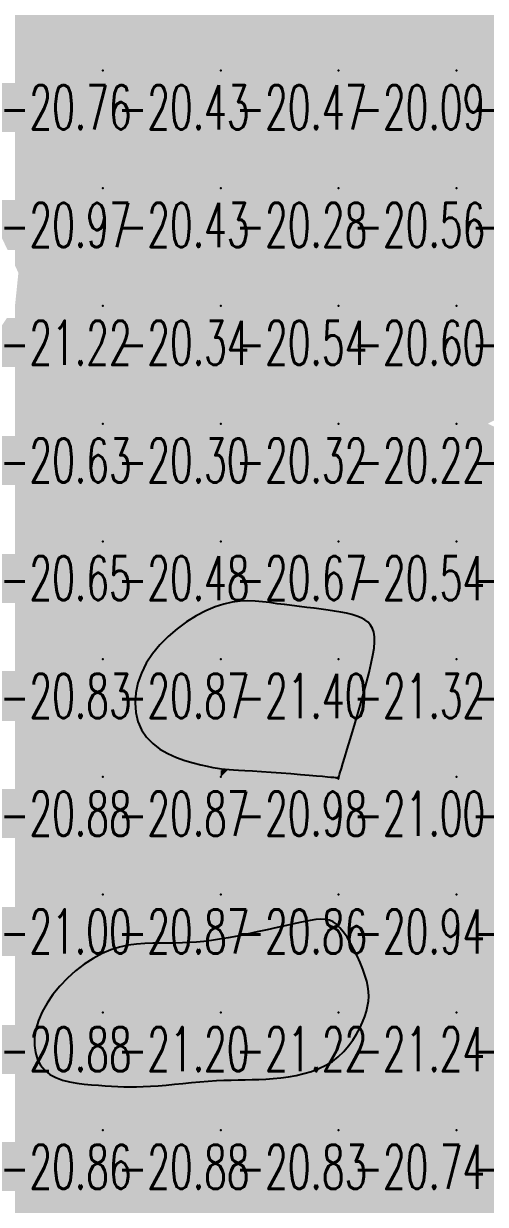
# Model space of a CAD drawing. Header units: millimetres. Extents: x 88261 to 90953, y 390274 to 392322.
# Drawn here: x 89453.5 to 89492.7, y 390410.9 to 390511.2 of the extents above; entities that cross this region are included whole.
import ezdxf
from ezdxf.enums import TextEntityAlignment as Align

# ---------------------------------------------------------------- set-up
doc = ezdxf.new("R2010")
doc.units = ezdxf.units.MM
doc.header["$LTSCALE"] = 25
for name, color, linetype in [('CN_03_00', 7, 'Continuous'), ('COTEAlt', 7, 'Continuous'), ('TN_COLORIAGE', 7, 'Continuous')]:
    doc.layers.add(name, color=color, linetype=linetype)
doc.styles.add('Simplex 1.0', font='Simplex.shx', dxfattribs={"width": 0.99, "height": 2.5})
doc.styles.get("Standard").update_dxf_attribs({"font": 'times.ttf'})

# ---------------------------------------------------------------- blocks, each defined once
blk = doc.blocks.new('COTE')
at = {"color": 0}
blk.add_point((0, 0), dxfattribs=at)
at = {"layer": 'COTEAlt'}
blk.add_attdef('ALT', text='', height=3.75, dxfattribs=at).set_placement((1.25, -1.25), align=Align.TOP_LEFT)

msp = doc.modelspace()

# ---------------------------------------------------------------- linework, layer by layer
at = {"layer": 'CN_03_00', "elevation": -21, "flags": 128}
for points in [[(89469.57, 390448.04), (89469.96, 390447.97), (89470.3, 390447.92), (89470.62, 390447.89), (89470.95, 390447.87), (89471.32, 390447.85), (89471.76, 390447.82), (89472.3, 390447.79), (89472.95, 390447.75), (89473.7, 390447.7), (89474.51, 390447.64), (89475.36, 390447.58), (89476.2, 390447.52), (89477, 390447.45), (89477.74, 390447.39), (89478.38, 390447.34), (89478.89, 390447.3), (89479.29, 390447.26), (89479.58, 390447.23), (89479.8, 390447.21), (89479.94, 390447.19), (89480.03, 390447.18), (89480.08, 390447.16), (89480.12, 390447.15), (89480.15, 390447.14), (89480.17, 390447.13), (89480.19, 390447.11), (89480.2, 390447.1), (89480.21, 390447.09), (89480.22, 390447.09), (89480.23, 390447.09), (89480.24, 390447.09), (89480.24, 390447.1), (89480.25, 390447.11), (89480.25, 390447.12), (89480.26, 390447.14), (89480.26, 390447.16), (89480.26, 390447.18), (89480.26, 390447.19), (89480.26, 390447.21), (89480.26, 390447.22), (89480.27, 390447.26), (89480.29, 390447.33), (89480.33, 390447.45), (89480.39, 390447.65), (89480.48, 390447.95), (89480.6, 390448.37), (89480.77, 390448.92), (89480.98, 390449.61), (89481.23, 390450.43), (89481.5, 390451.35), (89481.79, 390452.32), (89482.08, 390453.31), (89482.36, 390454.3), (89482.61, 390455.25), (89482.84, 390456.12), (89483.02, 390456.9), (89483.16, 390457.59), (89483.25, 390458.18), (89483.29, 390458.7), (89483.29, 390459.14), (89483.23, 390459.52), (89483.12, 390459.85), (89482.95, 390460.13), (89482.74, 390460.37), (89482.47, 390460.57), (89482.15, 390460.75), (89481.78, 390460.9), (89481.37, 390461.03), (89480.92, 390461.14), (89480.43, 390461.24), (89479.91, 390461.32), (89479.35, 390461.41), (89478.77, 390461.49), (89478.17, 390461.56), (89477.55, 390461.64), (89476.92, 390461.71), (89476.29, 390461.79), (89475.65, 390461.87), (89475.02, 390461.95), (89474.4, 390462.04), (89473.78, 390462.11), (89473.16, 390462.17), (89472.53, 390462.19), (89471.88, 390462.16), (89471.21, 390462.08), (89470.5, 390461.92), (89469.76, 390461.68), (89468.97, 390461.34), (89468.16, 390460.91), (89467.35, 390460.4), (89466.55, 390459.81), (89465.78, 390459.16), (89465.08, 390458.45), (89464.45, 390457.69), (89463.92, 390456.89), (89463.51, 390456.06), (89463.21, 390455.22), (89463.04, 390454.37), (89462.98, 390453.53), (89463.04, 390452.72), (89463.22, 390451.96), (89463.52, 390451.25), (89463.94, 390450.62), (89464.47, 390450.07), (89465.08, 390449.61), (89465.76, 390449.22), (89466.48, 390448.9), (89467.2, 390448.64), (89467.89, 390448.43), (89468.54, 390448.26), (89469.1, 390448.14), (89469.57, 390448.04)], [(89460.44, 390421.01), (89460.98, 390420.97), (89461.51, 390420.94), (89462.03, 390420.92), (89462.56, 390420.91), (89463.1, 390420.91), (89463.67, 390420.93), (89464.27, 390420.96), (89464.92, 390421), (89465.6, 390421.06), (89466.31, 390421.13), (89467.03, 390421.2), (89467.76, 390421.27), (89468.48, 390421.34), (89469.18, 390421.39), (89469.87, 390421.44), (89470.51, 390421.47), (89471.13, 390421.49), (89471.73, 390421.51), (89472.32, 390421.52), (89472.9, 390421.53), (89473.48, 390421.54), (89474.08, 390421.57), (89474.69, 390421.62), (89475.33, 390421.68), (89475.98, 390421.77), (89476.64, 390421.89), (89477.3, 390422.04), (89477.95, 390422.23), (89478.57, 390422.46), (89479.16, 390422.75), (89479.72, 390423.08), (89480.22, 390423.47), (89480.68, 390423.91), (89481.09, 390424.39), (89481.45, 390424.89), (89481.76, 390425.4), (89482.04, 390425.91), (89482.27, 390426.41), (89482.46, 390426.89), (89482.6, 390427.34), (89482.71, 390427.77), (89482.78, 390428.19), (89482.8, 390428.6), (89482.79, 390429.02), (89482.73, 390429.45), (89482.63, 390429.9), (89482.48, 390430.39), (89482.3, 390430.91), (89482.08, 390431.47), (89481.83, 390432.03), (89481.55, 390432.59), (89481.26, 390433.12), (89480.96, 390433.62), (89480.66, 390434.06), (89480.36, 390434.43), (89480.07, 390434.72), (89479.78, 390434.93), (89479.47, 390435.07), (89479.13, 390435.14), (89478.75, 390435.15), (89478.32, 390435.12), (89477.82, 390435.04), (89477.24, 390434.92), (89476.57, 390434.78), (89475.83, 390434.62), (89475.03, 390434.44), (89474.19, 390434.25), (89473.34, 390434.07), (89472.49, 390433.89), (89471.67, 390433.72), (89470.88, 390433.57), (89470.14, 390433.45), (89469.46, 390433.35), (89468.81, 390433.27), (89468.19, 390433.21), (89467.59, 390433.17), (89466.99, 390433.14), (89466.39, 390433.12), (89465.78, 390433.12), (89465.14, 390433.12), (89464.48, 390433.12), (89463.8, 390433.1), (89463.1, 390433.04), (89462.39, 390432.94), (89461.66, 390432.79), (89460.92, 390432.56), (89460.17, 390432.24), (89459.41, 390431.83), (89458.66, 390431.34), (89457.93, 390430.77), (89457.23, 390430.14), (89456.59, 390429.46), (89456, 390428.75), (89455.5, 390428.02), (89455.08, 390427.28), (89454.77, 390426.54), (89454.56, 390425.81), (89454.45, 390425.11), (89454.44, 390424.44), (89454.52, 390423.82), (89454.7, 390423.25), (89454.96, 390422.75), (89455.32, 390422.32), (89455.75, 390421.97), (89456.25, 390421.7), (89456.8, 390421.49), (89457.4, 390421.33), (89458.02, 390421.22), (89458.64, 390421.14), (89459.27, 390421.09), (89459.87, 390421.05), (89460.44, 390421.01)]]:
    msp.add_lwpolyline(points, close=True, dxfattribs=at)
at = {"layer": 'TN_COLORIAGE', "color": 223}
for points in [[(89450.25, 390507.24, -20.41), (89460.25, 390507.24, -20.41), (89460.25, 390517.24, -20.41)], [(89450.25, 390517.24, -20.41), (89450.25, 390507.24, -20.41), (89460.25, 390517.24, -20.41)], [(89469.4, 390516.39, -20.41), (89469.44, 390517.24, -20.41), (89460.25, 390507.24, -20.41), (89460.25, 390517.24, -20.41)], [(89470.25, 390507.24, -20.01), (89480.25, 390507.24, -20.01), (89480.25, 390517.24, -20.01)], [(89470.25, 390516.34, -20.01), (89470.75, 390517.24, -20.01), (89470.25, 390507.24, -20.01), (89480.25, 390517.24, -20.01)], [(89480.25, 390517.24, -20.57), (89480.25, 390507.24, -20.57), (89490.25, 390517.24, -20.57)], [(89480.25, 390507.24, -20.57), (89490.25, 390507.24, -20.57), (89490.25, 390517.24, -20.57)], [(89490.25, 390517.24, -20.37), (89490.25, 390507.24, -20.37), (89500.25, 390517.24, -20.37)], [(89490.25, 390507.24, -20.37), (89500.25, 390507.24, -20.37), (89500.25, 390517.24, -20.37)], [(89470.25, 390516.34, -20.43), (89469.4, 390516.39, -20.43), (89470.25, 390507.24, -20.43), (89460.25, 390507.24, -20.43)], [(89450.25, 390507.24, -20.43), (89450.25, 390497.24, -20.43), (89460.25, 390507.24, -20.43)], [(89450.25, 390497.24, -20.43), (89460.25, 390497.24, -20.43), (89460.25, 390507.24, -20.43)], [(89460.25, 390497.24, -20.47), (89470.25, 390497.24, -20.47), (89470.25, 390507.24, -20.47)], [(89460.25, 390507.24, -20.47), (89460.25, 390497.24, -20.47), (89470.25, 390507.24, -20.47)], [(89470.25, 390507.24, -20.09), (89470.25, 390497.24, -20.09), (89480.25, 390507.24, -20.09)], [(89470.25, 390497.24, -20.09), (89480.25, 390497.24, -20.09), (89480.25, 390507.24, -20.09)], [(89480.25, 390497.24, -20.22), (89490.25, 390497.24, -20.22), (89490.25, 390507.24, -20.22)], [(89480.25, 390507.24, -20.22), (89480.25, 390497.24, -20.22), (89490.25, 390507.24, -20.22)], [(89490.25, 390497.24, -20.05), (89500.25, 390497.24, -20.05), (89500.25, 390507.24, -20.05)], [(89490.25, 390507.24, -20.05), (89490.25, 390497.24, -20.05), (89500.25, 390507.24, -20.05)], [(89450.25, 390496.01, -20.43), (89453.07, 390490.06, -20.43), (89450.25, 390497.24, -20.43), (89460.25, 390497.24, -20.43)], [(89453.07, 390490.06, -20.34), (89452.78, 390487.24, -20.34), (89460.25, 390497.24, -20.34), (89460.25, 390487.24, -20.34)], [(89460.25, 390497.24, -20.28), (89460.25, 390487.24, -20.28), (89470.25, 390497.24, -20.28)], [(89460.25, 390487.24, -20.28), (89470.25, 390487.24, -20.28), (89470.25, 390497.24, -20.28)], [(89470.25, 390487.24, -20.56), (89480.25, 390487.24, -20.56), (89480.25, 390497.24, -20.56)], [(89470.25, 390497.24, -20.56), (89470.25, 390487.24, -20.56), (89480.25, 390497.24, -20.56)], [(89480.25, 390497.24, -20.41), (89480.25, 390487.24, -20.41), (89490.25, 390497.24, -20.41)], [(89480.25, 390487.24, -20.41), (89490.25, 390487.24, -20.41), (89490.25, 390497.24, -20.41)], [(89490.25, 390497.24, -20.17), (89490.25, 390487.24, -20.17), (89500.25, 390497.24, -20.17)], [(89490.25, 390487.24, -20.17), (89500.25, 390487.24, -20.17), (89500.25, 390497.24, -20.17)], [(89450.25, 390483.46, -20.34), (89452.78, 390487.24, -20.34), (89450.25, 390477.24, -20.34), (89460.25, 390487.24, -20.34)], [(89450.25, 390477.24, -20.34), (89460.25, 390477.24, -20.34), (89460.25, 390487.24, -20.34)], [(89460.25, 390487.24, -20.54), (89460.25, 390477.24, -20.54), (89470.25, 390487.24, -20.54)], [(89460.25, 390477.24, -20.54), (89470.25, 390477.24, -20.54), (89470.25, 390487.24, -20.54)], [(89470.25, 390487.24, -20.6), (89470.25, 390477.24, -20.6), (89480.25, 390487.24, -20.6)], [(89470.25, 390477.24, -20.6), (89480.25, 390477.24, -20.6), (89480.25, 390487.24, -20.6)], [(89480.25, 390487.24, -20.83), (89480.25, 390477.24, -20.83), (89490.25, 390487.24, -20.83)], [(89480.25, 390477.24, -20.83), (89490.25, 390477.24, -20.83), (89490.25, 390487.24, -20.83)], [(89490.25, 390487.24, -20.16), (89490.25, 390477.24, -20.16), (89500.25, 390487.24, -20.16)], [(89500.25, 390487.24, -20), (89500.25, 390481.15, -20), (89490.25, 390477.24, -20), (89492.91, 390477.24, -20)], [(89450.25, 390467.24, -20.3), (89460.25, 390467.24, -20.3), (89460.25, 390477.24, -20.3)], [(89450.25, 390477.24, -20.3), (89450.25, 390467.24, -20.3), (89460.25, 390477.24, -20.3)], [(89460.25, 390467.24, -20.32), (89470.25, 390467.24, -20.32), (89470.25, 390477.24, -20.32)], [(89460.25, 390477.24, -20.32), (89460.25, 390467.24, -20.32), (89470.25, 390477.24, -20.32)], [(89470.25, 390477.24, -20.22), (89470.25, 390467.24, -20.22), (89480.25, 390477.24, -20.22)], [(89470.25, 390467.24, -20.22), (89480.25, 390467.24, -20.22), (89480.25, 390477.24, -20.22)], [(89480.25, 390477.24, -20.04), (89480.25, 390467.24, -20.04), (89490.25, 390477.24, -20.04)], [(89480.25, 390467.24, -20.04), (89490.25, 390467.24, -20.04), (89490.25, 390477.24, -20.04)], [(89490.25, 390467.24, -20), (89497.93, 390474.92, -20), (89490.25, 390477.24, -20), (89492.91, 390477.24, -20)], [(89500.25, 390467.24, -20), (89500.25, 390475.92, -20), (89490.25, 390467.24, -20), (89497.93, 390474.92, -20)], [(89450.25, 390467.24, -20.48), (89450.25, 390457.24, -20.48), (89460.25, 390467.24, -20.48)], [(89450.25, 390457.24, -20.48), (89460.25, 390457.24, -20.48), (89460.25, 390467.24, -20.48)], [(89462.65, 390457.24, -20.67), (89470.25, 390462.73, -20.67), (89460.25, 390457.24, -20.67), (89470.25, 390467.24, -20.67)], [(89460.25, 390467.24, -20.67), (89460.25, 390457.24, -20.67), (89470.25, 390467.24, -20.67)], [(89470.25, 390462.73, -20.54), (89474.91, 390461.9, -20.54), (89470.25, 390467.24, -20.54), (89480.25, 390467.24, -20.54)], [(89480.25, 390461.38, -20.54), (89474.91, 390461.9, -20.54), (89480.25, 390467.24, -20.54)], [(89480.25, 390461.38, -20.34), (89483.54, 390460.53, -20.34), (89480.25, 390467.24, -20.34), (89490.25, 390467.24, -20.34)], [(89483.54, 390460.53, -20.26), (89483.31, 390457.24, -20.26), (89490.25, 390467.24, -20.26), (89490.25, 390457.24, -20.26)], [(89490.25, 390467.24, -20.67), (89490.25, 390457.24, -20.67), (89500.25, 390467.24, -20.67)], [(89500.25, 390460.27, -20.26), (89498.63, 390457.24, -20.26), (89500.25, 390467.24, -20.26), (89490.25, 390457.24, -20.26)], [(89450.25, 390447.24, -20.87), (89460.25, 390447.24, -20.87), (89460.25, 390457.24, -20.87)], [(89450.25, 390457.24, -20.87), (89450.25, 390447.24, -20.87), (89460.25, 390457.24, -20.87)], [(89462.65, 390457.24, -20.87), (89462.68, 390449.67, -20.87), (89460.25, 390457.24, -20.87), (89460.25, 390447.24, -20.87)], [(89480.26, 390447.24, -20.26), (89480.26, 390447.26, -20.26), (89490.25, 390447.24, -20.26), (89490.25, 390457.24, -20.26)], [(89480.26, 390447.26, -20.26), (89483.31, 390457.24, -20.26), (89490.25, 390457.24, -20.26)], [(89498.62, 390455.61, -20.26), (89498.63, 390457.24, -20.26), (89490.25, 390447.24, -20.26), (89490.25, 390457.24, -20.26)], [(89500.25, 390455.43, -20.27), (89498.62, 390455.61, -20.27), (89500.25, 390447.24, -20.27), (89490.25, 390447.24, -20.27)], [(89470.25, 390447.8, -20.87), (89462.68, 390449.67, -20.87), (89470.25, 390447.24, -20.87), (89460.25, 390447.24, -20.87)], [(89450.25, 390437.36, -20.87), (89450.35, 390437.34, -20.87), (89450.25, 390447.24, -20.87), (89460.25, 390447.24, -20.87)], [(89450.35, 390437.24, -20.87), (89450.35, 390437.34, -20.87), (89460.25, 390437.24, -20.87), (89460.25, 390447.24, -20.87)], [(89460.25, 390437.24, -20.98), (89470.25, 390437.24, -20.98), (89470.25, 390447.24, -20.98)], [(89460.25, 390447.24, -20.98), (89460.25, 390437.24, -20.98), (89470.25, 390447.24, -20.98)], [(89470.94, 390447.93, -20.98), (89470.25, 390447.8, -20.98), (89470.25, 390447.24, -20.98)], [(89479.79, 390447.24, -20.98), (89470.94, 390447.93, -20.98), (89470.25, 390447.24, -20.98)], [(89479.79, 390447.24, -20.86), (89480.17, 390447.16, -20.86), (89470.25, 390447.24, -20.86), (89470.25, 390437.24, -20.86)], [(89480.25, 390447.04, -20.27), (89480.26, 390447.24, -20.27), (89480.25, 390437.24, -20.27), (89490.25, 390447.24, -20.27)], [(89480.25, 390437.24, -20.27), (89490.25, 390437.24, -20.27), (89490.25, 390447.24, -20.27)], [(89490.25, 390447.24, -20.36), (89490.25, 390437.24, -20.36), (89500.25, 390447.24, -20.36)], [(89490.25, 390437.24, -20.36), (89500.25, 390437.24, -20.36), (89500.25, 390447.24, -20.36)], [(89480.25, 390447.04, -20.86), (89480.17, 390447.16, -20.86), (89480.25, 390437.24, -20.86), (89470.25, 390437.24, -20.86)], [(89450.25, 390437.12, -20.87), (89450.35, 390437.24, -20.87), (89450.25, 390427.24, -20.87), (89460.25, 390437.24, -20.87)], [(89453.96, 390427.24, -20.87), (89460.25, 390433.29, -20.87), (89450.25, 390427.24, -20.87), (89460.25, 390437.24, -20.87)], [(89460.25, 390433.29, -20.86), (89466.04, 390433.03, -20.86), (89460.25, 390437.24, -20.86), (89470.25, 390437.24, -20.86)], [(89466.04, 390433.03, -20.86), (89470.25, 390433.29, -20.86), (89470.25, 390437.24, -20.86)], [(89478.23, 390435.22, -20.86), (89470.25, 390433.29, -20.86), (89480.25, 390437.24, -20.86), (89470.25, 390437.24, -20.86)], [(89478.23, 390435.22, -20.94), (89480.25, 390435.36, -20.94), (89480.25, 390437.24, -20.94)], [(89480.25, 390435.36, -20.35), (89482.94, 390429.93, -20.35), (89480.25, 390437.24, -20.35), (89490.25, 390437.24, -20.35)], [(89482.94, 390429.93, -20.33), (89482.89, 390427.24, -20.33), (89490.25, 390437.24, -20.33), (89490.25, 390427.24, -20.33)], [(89490.25, 390427.24, -20.28), (89500.25, 390427.24, -20.28), (89500.25, 390437.24, -20.28)], [(89490.25, 390437.24, -20.28), (89490.25, 390427.24, -20.28), (89500.25, 390437.24, -20.28)], [(89453.96, 390427.24, -20.86), (89454.42, 390421.41, -20.86), (89450.25, 390427.24, -20.86), (89450.25, 390417.24, -20.86)], [(89480.25, 390422.46, -20.33), (89482.89, 390427.24, -20.33), (89480.25, 390417.24, -20.33), (89490.25, 390427.24, -20.33)], [(89480.25, 390417.24, -20.33), (89490.25, 390417.24, -20.33), (89490.25, 390427.24, -20.33)], [(89490.25, 390417.24, -20.17), (89500.25, 390417.24, -20.17), (89500.25, 390427.24, -20.17)], [(89490.25, 390427.24, -20.17), (89490.25, 390417.24, -20.17), (89500.25, 390427.24, -20.17)], [(89474.41, 390421.4, -20.74), (89480.25, 390422.46, -20.74), (89470.25, 390417.24, -20.74), (89480.25, 390417.24, -20.74)], [(89460.25, 390421.02, -20.86), (89454.42, 390421.41, -20.86), (89460.25, 390417.24, -20.86), (89450.25, 390417.24, -20.86)], [(89463.78, 390420.77, -20.83), (89470.25, 390421.62, -20.83), (89460.25, 390417.24, -20.83), (89470.25, 390417.24, -20.83)], [(89470.25, 390421.62, -20.83), (89474.41, 390421.4, -20.83), (89470.25, 390417.24, -20.83)], [(89460.25, 390421.02, -20.88), (89463.78, 390420.77, -20.88), (89460.25, 390417.24, -20.88)], [(89450.25, 390407.24, -20.88), (89460.25, 390407.24, -20.88), (89460.25, 390417.24, -20.88)], [(89450.25, 390417.24, -20.88), (89450.25, 390407.24, -20.88), (89460.25, 390417.24, -20.88)], [(89460.25, 390407.24, -20.83), (89470.25, 390407.24, -20.83), (89470.25, 390417.24, -20.83)], [(89460.25, 390417.24, -20.83), (89460.25, 390407.24, -20.83), (89470.25, 390417.24, -20.83)], [(89470.25, 390407.24, -20.74), (89480.25, 390407.24, -20.74), (89480.25, 390417.24, -20.74)], [(89470.25, 390417.24, -20.74), (89470.25, 390407.24, -20.74), (89480.25, 390417.24, -20.74)], [(89480.25, 390407.24, -20.45), (89490.25, 390407.24, -20.45), (89490.25, 390417.24, -20.45)], [(89480.25, 390417.24, -20.45), (89480.25, 390407.24, -20.45), (89490.25, 390417.24, -20.45)], [(89490.25, 390417.24, -20.21), (89490.25, 390407.24, -20.21), (89500.25, 390417.24, -20.21)], [(89490.25, 390407.24, -20.21), (89500.25, 390407.24, -20.21), (89500.25, 390417.24, -20.21)]]:
    msp.add_solid(points, dxfattribs=at)
at = {"layer": 'TN_COLORIAGE', "color": 233}
for points in [[(89470.25, 390462.73, -21.4), (89462.65, 390457.24, -21.4), (89470.25, 390457.24, -21.4)], [(89474.91, 390461.9, -21.4), (89470.25, 390462.73, -21.4), (89470.25, 390457.24, -21.4)], [(89470.25, 390457.24, -21), (89474.91, 390461.9, -21), (89480.25, 390457.24, -21), (89480.25, 390461.38, -21)], [(89483.54, 390460.53, -21.32), (89480.25, 390461.38, -21.32), (89480.25, 390457.24, -21.32)], [(89483.31, 390457.24, -21.32), (89483.54, 390460.53, -21.32), (89480.25, 390457.24, -21.32)], [(89462.68, 390449.67, -21.4), (89462.65, 390457.24, -21.4), (89470.25, 390457.24, -21.4)], [(89462.68, 390449.67, -21.4), (89470.25, 390447.8, -21.4), (89470.25, 390457.24, -21.4)], [(89470.25, 390457.24, -21), (89470.25, 390447.8, -21), (89480.25, 390457.24, -21), (89470.94, 390447.93, -21)], [(89480.25, 390457.24, -21), (89470.94, 390447.93, -21), (89480.25, 390447.24, -21), (89479.79, 390447.24, -21)], [(89480.25, 390457.24, -21), (89483.31, 390457.24, -21), (89480.25, 390447.24, -21), (89480.26, 390447.26, -21)], [(89480.17, 390447.16, -21), (89479.79, 390447.24, -21), (89480.25, 390447.24, -21)], [(89480.17, 390447.16, -21), (89480.25, 390447.04, -21), (89480.25, 390447.24, -21)], [(89480.26, 390447.26, -21), (89480.26, 390447.24, -21), (89480.25, 390447.24, -21)], [(89480.26, 390447.24, -21), (89480.25, 390447.04, -21), (89480.25, 390447.24, -21)], [(89480.25, 390427.24, -21), (89480.25, 390435.36, -21), (89470.25, 390427.24, -21), (89478.23, 390435.22, -21)], [(89470.25, 390433.29, -21.22), (89478.23, 390435.22, -21.22), (89470.25, 390427.24, -21.22)], [(89482.94, 390429.93, -21.24), (89480.25, 390435.36, -21.24), (89480.25, 390427.24, -21.24)], [(89460.25, 390433.29, -21.2), (89453.96, 390427.24, -21.2), (89460.25, 390427.24, -21.2)], [(89466.04, 390433.03, -21.2), (89460.25, 390433.29, -21.2), (89460.25, 390427.24, -21.2)], [(89470.25, 390427.24, -21), (89470.25, 390433.29, -21), (89460.25, 390427.24, -21), (89466.04, 390433.03, -21)], [(89482.89, 390427.24, -21.24), (89482.94, 390429.93, -21.24), (89480.25, 390427.24, -21.24)], [(89454.42, 390421.41, -21.2), (89453.96, 390427.24, -21.2), (89460.25, 390427.24, -21.2)], [(89454.42, 390421.41, -21.2), (89460.25, 390421.02, -21.2), (89460.25, 390427.24, -21.2)], [(89470.25, 390427.24, -21), (89463.78, 390420.77, -21), (89460.25, 390427.24, -21), (89460.25, 390421.02, -21)], [(89470.25, 390421.62, -21.22), (89463.78, 390420.77, -21.22), (89470.25, 390427.24, -21.22)], [(89480.25, 390427.24, -21), (89474.41, 390421.4, -21), (89470.25, 390427.24, -21), (89470.25, 390421.62, -21)], [(89480.25, 390422.46, -21.24), (89474.41, 390421.4, -21.24), (89480.25, 390427.24, -21.24)], [(89482.89, 390427.24, -21.24), (89480.25, 390422.46, -21.24), (89480.25, 390427.24, -21.24)]]:
    msp.add_solid(points, dxfattribs=at)

# ---------------------------------------------------------------- block references
at = {"layer": 'COTEAlt'}
ref = msp.add_blockref('COTE', (89450.25, 390507.24), dxfattribs=at)
ref.add_attrib('ALT', '-20.76', dxfattribs={"height": 3.75, "style": 'Simplex 1.0', "width": 0.6}).set_placement((89451.5, 390505.99), align=Align.TOP_LEFT)
ref = msp.add_blockref('COTE', (89460.25, 390507.24), dxfattribs=at)
ref.add_attrib('ALT', '-20.43', dxfattribs={"height": 3.75, "style": 'Simplex 1.0', "width": 0.6}).set_placement((89461.5, 390505.99), align=Align.TOP_LEFT)
ref = msp.add_blockref('COTE', (89470.25, 390507.24), dxfattribs=at)
ref.add_attrib('ALT', '-20.47', dxfattribs={"height": 3.75, "style": 'Simplex 1.0', "width": 0.6}).set_placement((89471.5, 390505.99), align=Align.TOP_LEFT)
ref = msp.add_blockref('COTE', (89480.25, 390507.24), dxfattribs=at)
ref.add_attrib('ALT', '-20.09', dxfattribs={"height": 3.75, "style": 'Simplex 1.0', "width": 0.6}).set_placement((89481.5, 390505.99), align=Align.TOP_LEFT)
ref = msp.add_blockref('COTE', (89490.25, 390507.24), dxfattribs=at)
ref.add_attrib('ALT', '-20.22', dxfattribs={"height": 3.75, "style": 'Simplex 1.0', "width": 0.6}).set_placement((89491.5, 390505.99), align=Align.TOP_LEFT)
ref = msp.add_blockref('COTE', (89450.25, 390497.24), dxfattribs=at)
ref.add_attrib('ALT', '-20.97', dxfattribs={"height": 3.75, "style": 'Simplex 1.0', "width": 0.6}).set_placement((89451.5, 390495.99), align=Align.TOP_LEFT)
ref = msp.add_blockref('COTE', (89460.25, 390497.24), dxfattribs=at)
ref.add_attrib('ALT', '-20.43', dxfattribs={"height": 3.75, "style": 'Simplex 1.0', "width": 0.6}).set_placement((89461.5, 390495.99), align=Align.TOP_LEFT)
ref = msp.add_blockref('COTE', (89470.25, 390497.24), dxfattribs=at)
ref.add_attrib('ALT', '-20.28', dxfattribs={"height": 3.75, "style": 'Simplex 1.0', "width": 0.6}).set_placement((89471.5, 390495.99), align=Align.TOP_LEFT)
ref = msp.add_blockref('COTE', (89480.25, 390497.24), dxfattribs=at)
ref.add_attrib('ALT', '-20.56', dxfattribs={"height": 3.75, "style": 'Simplex 1.0', "width": 0.6}).set_placement((89481.5, 390495.99), align=Align.TOP_LEFT)
ref = msp.add_blockref('COTE', (89490.25, 390497.24), dxfattribs=at)
ref.add_attrib('ALT', '-20.41', dxfattribs={"height": 3.75, "style": 'Simplex 1.0', "width": 0.6}).set_placement((89491.5, 390495.99), align=Align.TOP_LEFT)
ref = msp.add_blockref('COTE', (89450.25, 390487.24), dxfattribs=at)
ref.add_attrib('ALT', '-21.22', dxfattribs={"height": 3.75, "style": 'Simplex 1.0', "width": 0.6}).set_placement((89451.5, 390485.99), align=Align.TOP_LEFT)
ref = msp.add_blockref('COTE', (89460.25, 390487.24), dxfattribs=at)
ref.add_attrib('ALT', '-20.34', dxfattribs={"height": 3.75, "style": 'Simplex 1.0', "width": 0.6}).set_placement((89461.5, 390485.99), align=Align.TOP_LEFT)
ref = msp.add_blockref('COTE', (89470.25, 390487.24), dxfattribs=at)
ref.add_attrib('ALT', '-20.54', dxfattribs={"height": 3.75, "style": 'Simplex 1.0', "width": 0.6}).set_placement((89471.5, 390485.99), align=Align.TOP_LEFT)
ref = msp.add_blockref('COTE', (89480.25, 390487.24), dxfattribs=at)
ref.add_attrib('ALT', '-20.60', dxfattribs={"height": 3.75, "style": 'Simplex 1.0', "width": 0.6}).set_placement((89481.5, 390485.99), align=Align.TOP_LEFT)
ref = msp.add_blockref('COTE', (89490.25, 390487.24), dxfattribs=at)
ref.add_attrib('ALT', '-20.83', dxfattribs={"height": 3.75, "style": 'Simplex 1.0', "width": 0.6}).set_placement((89491.5, 390485.99), align=Align.TOP_LEFT)
ref = msp.add_blockref('COTE', (89450.25, 390477.24), dxfattribs=at)
ref.add_attrib('ALT', '-20.63', dxfattribs={"height": 3.75, "style": 'Simplex 1.0', "width": 0.6}).set_placement((89451.5, 390475.99), align=Align.TOP_LEFT)
ref = msp.add_blockref('COTE', (89460.25, 390477.24), dxfattribs=at)
ref.add_attrib('ALT', '-20.30', dxfattribs={"height": 3.75, "style": 'Simplex 1.0', "width": 0.6}).set_placement((89461.5, 390475.99), align=Align.TOP_LEFT)
ref = msp.add_blockref('COTE', (89470.25, 390477.24), dxfattribs=at)
ref.add_attrib('ALT', '-20.32', dxfattribs={"height": 3.75, "style": 'Simplex 1.0', "width": 0.6}).set_placement((89471.5, 390475.99), align=Align.TOP_LEFT)
ref = msp.add_blockref('COTE', (89480.25, 390477.24), dxfattribs=at)
ref.add_attrib('ALT', '-20.22', dxfattribs={"height": 3.75, "style": 'Simplex 1.0', "width": 0.6}).set_placement((89481.5, 390475.99), align=Align.TOP_LEFT)
ref = msp.add_blockref('COTE', (89490.25, 390477.24), dxfattribs=at)
ref.add_attrib('ALT', '-20.04', dxfattribs={"height": 3.75, "style": 'Simplex 1.0', "width": 0.6}).set_placement((89491.5, 390475.99), align=Align.TOP_LEFT)
ref = msp.add_blockref('COTE', (89450.25, 390467.24), dxfattribs=at)
ref.add_attrib('ALT', '-20.65', dxfattribs={"height": 3.75, "style": 'Simplex 1.0', "width": 0.6}).set_placement((89451.5, 390465.99), align=Align.TOP_LEFT)
ref = msp.add_blockref('COTE', (89460.25, 390467.24), dxfattribs=at)
ref.add_attrib('ALT', '-20.48', dxfattribs={"height": 3.75, "style": 'Simplex 1.0', "width": 0.6}).set_placement((89461.5, 390465.99), align=Align.TOP_LEFT)
ref = msp.add_blockref('COTE', (89470.25, 390467.24), dxfattribs=at)
ref.add_attrib('ALT', '-20.67', dxfattribs={"height": 3.75, "style": 'Simplex 1.0', "width": 0.6}).set_placement((89471.5, 390465.99), align=Align.TOP_LEFT)
ref = msp.add_blockref('COTE', (89480.25, 390467.24), dxfattribs=at)
ref.add_attrib('ALT', '-20.54', dxfattribs={"height": 3.75, "style": 'Simplex 1.0', "width": 0.6}).set_placement((89481.5, 390465.99), align=Align.TOP_LEFT)
ref = msp.add_blockref('COTE', (89490.25, 390467.24), dxfattribs=at)
ref.add_attrib('ALT', '-20.34', dxfattribs={"height": 3.75, "style": 'Simplex 1.0', "width": 0.6}).set_placement((89491.5, 390465.99), align=Align.TOP_LEFT)
ref = msp.add_blockref('COTE', (89450.25, 390457.24), dxfattribs=at)
ref.add_attrib('ALT', '-20.83', dxfattribs={"height": 3.75, "style": 'Simplex 1.0', "width": 0.6}).set_placement((89451.5, 390455.99), align=Align.TOP_LEFT)
ref = msp.add_blockref('COTE', (89460.25, 390457.24), dxfattribs=at)
ref.add_attrib('ALT', '-20.87', dxfattribs={"height": 3.75, "style": 'Simplex 1.0', "width": 0.6}).set_placement((89461.5, 390455.99), align=Align.TOP_LEFT)
ref = msp.add_blockref('COTE', (89470.25, 390457.24), dxfattribs=at)
ref.add_attrib('ALT', '-21.40', dxfattribs={"height": 3.75, "style": 'Simplex 1.0', "width": 0.6}).set_placement((89471.5, 390455.99), align=Align.TOP_LEFT)
ref = msp.add_blockref('COTE', (89480.25, 390457.24), dxfattribs=at)
ref.add_attrib('ALT', '-21.32', dxfattribs={"height": 3.75, "style": 'Simplex 1.0', "width": 0.6}).set_placement((89481.5, 390455.99), align=Align.TOP_LEFT)
ref = msp.add_blockref('COTE', (89490.25, 390457.24), dxfattribs=at)
ref.add_attrib('ALT', '-20.26', dxfattribs={"height": 3.75, "style": 'Simplex 1.0', "width": 0.6}).set_placement((89491.5, 390455.99), align=Align.TOP_LEFT)
ref = msp.add_blockref('COTE', (89450.25, 390447.24), dxfattribs=at)
ref.add_attrib('ALT', '-20.88', dxfattribs={"height": 3.75, "style": 'Simplex 1.0', "width": 0.6}).set_placement((89451.5, 390445.99), align=Align.TOP_LEFT)
ref = msp.add_blockref('COTE', (89460.25, 390447.24), dxfattribs=at)
ref.add_attrib('ALT', '-20.87', dxfattribs={"height": 3.75, "style": 'Simplex 1.0', "width": 0.6}).set_placement((89461.5, 390445.99), align=Align.TOP_LEFT)
ref = msp.add_blockref('COTE', (89470.25, 390447.24), dxfattribs=at)
ref.add_attrib('ALT', '-20.98', dxfattribs={"height": 3.75, "style": 'Simplex 1.0', "width": 0.6}).set_placement((89471.5, 390445.99), align=Align.TOP_LEFT)
ref = msp.add_blockref('COTE', (89480.25, 390447.24), dxfattribs=at)
ref.add_attrib('ALT', '-21.00', dxfattribs={"height": 3.75, "style": 'Simplex 1.0', "width": 0.6}).set_placement((89481.5, 390445.99), align=Align.TOP_LEFT)
ref = msp.add_blockref('COTE', (89490.25, 390447.24), dxfattribs=at)
ref.add_attrib('ALT', '-20.27', dxfattribs={"height": 3.75, "style": 'Simplex 1.0', "width": 0.6}).set_placement((89491.5, 390445.99), align=Align.TOP_LEFT)
ref = msp.add_blockref('COTE', (89450.25, 390437.24), dxfattribs=at)
ref.add_attrib('ALT', '-21.00', dxfattribs={"height": 3.75, "style": 'Simplex 1.0', "width": 0.6}).set_placement((89451.5, 390435.99), align=Align.TOP_LEFT)
ref = msp.add_blockref('COTE', (89460.25, 390437.24), dxfattribs=at)
ref.add_attrib('ALT', '-20.87', dxfattribs={"height": 3.75, "style": 'Simplex 1.0', "width": 0.6}).set_placement((89461.5, 390435.99), align=Align.TOP_LEFT)
ref = msp.add_blockref('COTE', (89470.25, 390437.24), dxfattribs=at)
ref.add_attrib('ALT', '-20.86', dxfattribs={"height": 3.75, "style": 'Simplex 1.0', "width": 0.6}).set_placement((89471.5, 390435.99), align=Align.TOP_LEFT)
ref = msp.add_blockref('COTE', (89480.25, 390437.24), dxfattribs=at)
ref.add_attrib('ALT', '-20.94', dxfattribs={"height": 3.75, "style": 'Simplex 1.0', "width": 0.6}).set_placement((89481.5, 390435.99), align=Align.TOP_LEFT)
ref = msp.add_blockref('COTE', (89490.25, 390437.24), dxfattribs=at)
ref.add_attrib('ALT', '-20.35', dxfattribs={"height": 3.75, "style": 'Simplex 1.0', "width": 0.6}).set_placement((89491.5, 390435.99), align=Align.TOP_LEFT)
ref = msp.add_blockref('COTE', (89450.25, 390427.24), dxfattribs=at)
ref.add_attrib('ALT', '-20.88', dxfattribs={"height": 3.75, "style": 'Simplex 1.0', "width": 0.6}).set_placement((89451.5, 390425.99), align=Align.TOP_LEFT)
ref = msp.add_blockref('COTE', (89460.25, 390427.24), dxfattribs=at)
ref.add_attrib('ALT', '-21.20', dxfattribs={"height": 3.75, "style": 'Simplex 1.0', "width": 0.6}).set_placement((89461.5, 390425.99), align=Align.TOP_LEFT)
ref = msp.add_blockref('COTE', (89470.25, 390427.24), dxfattribs=at)
ref.add_attrib('ALT', '-21.22', dxfattribs={"height": 3.75, "style": 'Simplex 1.0', "width": 0.6}).set_placement((89471.5, 390425.99), align=Align.TOP_LEFT)
ref = msp.add_blockref('COTE', (89480.25, 390427.24), dxfattribs=at)
ref.add_attrib('ALT', '-21.24', dxfattribs={"height": 3.75, "style": 'Simplex 1.0', "width": 0.6}).set_placement((89481.5, 390425.99), align=Align.TOP_LEFT)
ref = msp.add_blockref('COTE', (89490.25, 390427.24), dxfattribs=at)
ref.add_attrib('ALT', '-20.33', dxfattribs={"height": 3.75, "style": 'Simplex 1.0', "width": 0.6}).set_placement((89491.5, 390425.99), align=Align.TOP_LEFT)
ref = msp.add_blockref('COTE', (89450.25, 390417.24), dxfattribs=at)
ref.add_attrib('ALT', '-20.86', dxfattribs={"height": 3.75, "style": 'Simplex 1.0', "width": 0.6}).set_placement((89451.5, 390415.99), align=Align.TOP_LEFT)
ref = msp.add_blockref('COTE', (89460.25, 390417.24), dxfattribs=at)
ref.add_attrib('ALT', '-20.88', dxfattribs={"height": 3.75, "style": 'Simplex 1.0', "width": 0.6}).set_placement((89461.5, 390415.99), align=Align.TOP_LEFT)
ref = msp.add_blockref('COTE', (89470.25, 390417.24), dxfattribs=at)
ref.add_attrib('ALT', '-20.83', dxfattribs={"height": 3.75, "style": 'Simplex 1.0', "width": 0.6}).set_placement((89471.5, 390415.99), align=Align.TOP_LEFT)
ref = msp.add_blockref('COTE', (89480.25, 390417.24), dxfattribs=at)
ref.add_attrib('ALT', '-20.74', dxfattribs={"height": 3.75, "style": 'Simplex 1.0', "width": 0.6}).set_placement((89481.5, 390415.99), align=Align.TOP_LEFT)
ref = msp.add_blockref('COTE', (89490.25, 390417.24), dxfattribs=at)
ref.add_attrib('ALT', '-20.45', dxfattribs={"height": 3.75, "style": 'Simplex 1.0', "width": 0.6}).set_placement((89491.5, 390415.99), align=Align.TOP_LEFT)

doc.saveas('drawing.dxf')
